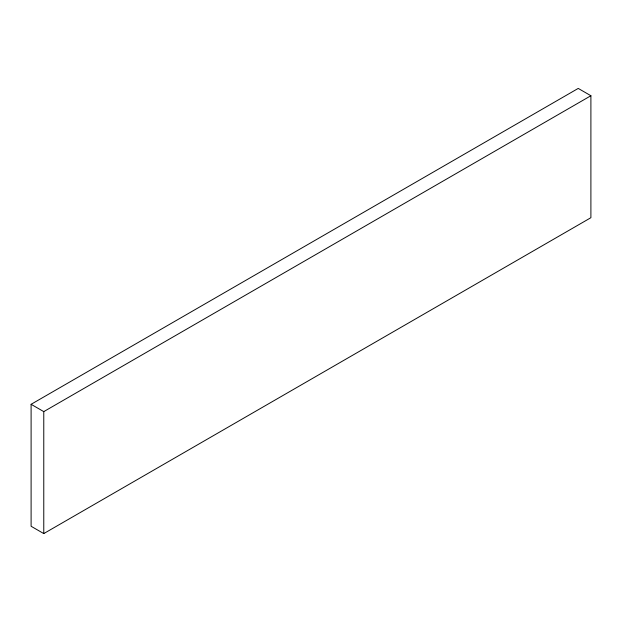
<?xml version="1.0" encoding="UTF-8"?>
<svg xmlns="http://www.w3.org/2000/svg" width="622" height="622" viewBox="0 0 622 622"><rect width="100%" height="100%" fill="white"/><g stroke="black" fill="none" stroke-linecap="round" stroke-linejoin="round"><path stroke-width="0.93" d="M31.1 404.3L578.227 88.417L590.9 95.734L590.9 217.7L43.773 533.583L31.1 526.266L31.1 404.3L43.773 411.616L590.9 95.734M43.773 411.616L43.773 533.583"/></g></svg>
